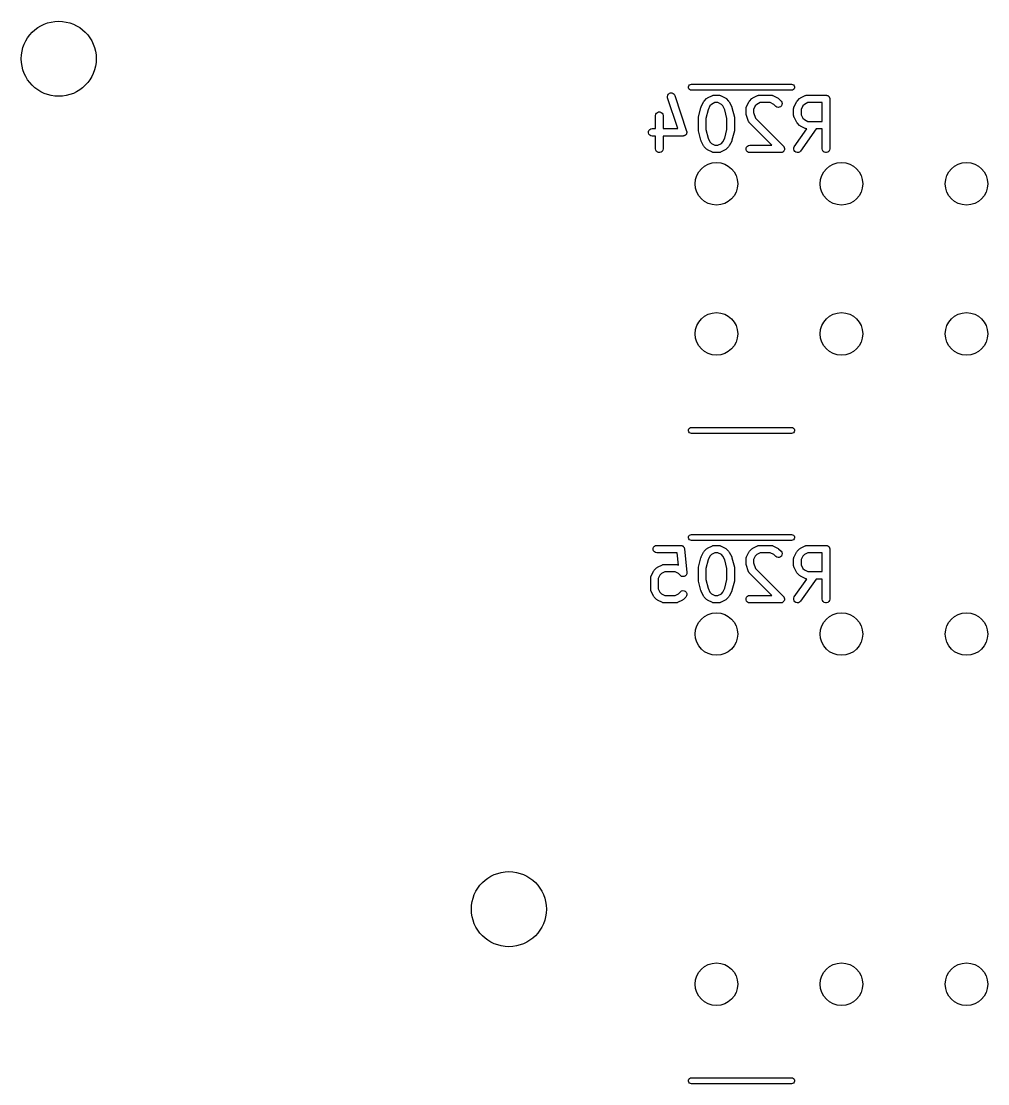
# Model space of a CAD drawing. Extents: x 25 to 326, y -201 to -21.
# Drawn here: x 28.6 to 47.92, y -177.99 to -156.75 of the extents above; entities that cross this region are included whole.
import ezdxf

# ---------------------------------------------------------------- set-up
doc = ezdxf.new("R2010")
doc.units = 0
doc.header["$MEASUREMENT"] = 0
doc.layers.add('BLACK', color=7, linetype='CONTINUOUS')

msp = doc.modelspace()

# ---------------------------------------------------------------- linework, layer by layer
at = {"layer": 'Black'}
for p, q in [((41.948, -158.04), (41.9614, -158.024)), ((41.9614, -158.024), (41.9795, -158.014)), ((41.9795, -158.014), (42, -158.01)), ((42, -158.01), (44, -158.01)), ((44, -158.01), (44.0205, -158.014)), ((44.0205, -158.014), (44.0386, -158.024)), ((44.0386, -158.024), (44.052, -158.04)), ((41.5203, -158.253), (41.5255, -158.227)), ((41.5255, -158.227), (41.5391, -158.205)), ((41.5391, -158.205), (41.5595, -158.189)), ((41.5595, -158.189), (41.5842, -158.181)), ((41.5842, -158.181), (41.6103, -158.181)), ((41.6103, -158.181), (41.6345, -158.191)), ((41.6345, -158.191), (41.654, -158.208)), ((41.654, -158.208), (41.6664, -158.231)), ((41.6664, -158.231), (41.9045, -158.945)), ((41.9409, -158.06), (41.948, -158.04)), ((41.9409, -158.08), (41.9409, -158.06)), ((41.948, -158.1), (41.9409, -158.08)), ((41.9614, -158.116), (41.948, -158.1)), ((41.9795, -158.126), (41.9614, -158.116)), ((42, -158.13), (41.9795, -158.126)), ((44, -158.13), (42, -158.13)), ((42.3236, -158.283), (42.4188, -158.235)), ((42.4188, -158.235), (42.423, -158.234)), ((42.423, -158.234), (42.4267, -158.232)), ((42.4267, -158.232), (42.4354, -158.23)), ((42.4354, -158.23), (42.4438, -158.228)), ((42.4438, -158.228), (42.4481, -158.228)), ((42.4481, -158.228), (42.4524, -158.227)), ((42.4524, -158.227), (42.5476, -158.227)), ((42.5476, -158.227), (42.5519, -158.228)), ((42.5519, -158.228), (42.5562, -158.228)), ((42.5562, -158.228), (42.5646, -158.23)), ((42.5646, -158.23), (42.5733, -158.232)), ((42.5733, -158.232), (42.577, -158.234)), ((42.577, -158.234), (42.5812, -158.235)), ((42.5812, -158.235), (42.6764, -158.283)), ((43.2284, -158.283), (43.3236, -158.235)), ((43.3236, -158.235), (43.3277, -158.234)), ((43.3277, -158.234), (43.3315, -158.232)), ((43.3315, -158.232), (43.3401, -158.23)), ((43.3401, -158.23), (43.3486, -158.228)), ((43.3486, -158.228), (43.3529, -158.228)), ((43.3529, -158.228), (43.3571, -158.227)), ((43.3571, -158.227), (43.5952, -158.227)), ((43.5952, -158.227), (43.5995, -158.228)), ((43.5995, -158.228), (43.6038, -158.228)), ((43.6038, -158.228), (43.6122, -158.23)), ((43.6122, -158.23), (43.6209, -158.232)), ((43.6209, -158.232), (43.6246, -158.234)), ((43.6246, -158.234), (43.6288, -158.235)), ((43.6288, -158.235), (43.724, -158.283)), ((44.0205, -158.126), (44, -158.13)), ((44.0386, -158.116), (44.0205, -158.126)), ((44.052, -158.1), (44.0386, -158.116)), ((44.052, -158.04), (44.0591, -158.06)), ((44.0591, -158.08), (44.052, -158.1)), ((44.0591, -158.06), (44.0591, -158.08)), ((44.1807, -158.283), (44.276, -158.235)), ((44.276, -158.235), (44.2801, -158.234)), ((44.2801, -158.234), (44.2839, -158.232)), ((44.2839, -158.232), (44.2925, -158.23)), ((44.2925, -158.23), (44.3009, -158.228)), ((44.3009, -158.228), (44.3053, -158.228)), ((44.3053, -158.228), (44.3095, -158.227)), ((44.3095, -158.227), (44.6905, -158.227)), ((44.6905, -158.227), (44.6969, -158.229)), ((44.6969, -158.229), (44.7035, -158.229)), ((44.7035, -158.229), (44.7097, -158.231)), ((44.7097, -158.231), (44.7161, -158.232)), ((44.7161, -158.232), (44.7218, -158.235)), ((44.7218, -158.235), (44.728, -158.237)), ((44.728, -158.237), (44.733, -158.242)), ((41.5241, -158.278), (41.5203, -158.253)), ((41.7293, -158.894), (41.5241, -158.278)), ((42.1948, -158.459), (42.2424, -158.364)), ((42.2424, -158.364), (42.2496, -158.354)), ((42.2496, -158.354), (42.2565, -158.345)), ((42.2565, -158.345), (42.3041, -158.297)), ((42.3041, -158.297), (42.3139, -158.29)), ((42.3139, -158.29), (42.3236, -158.283)), ((42.3712, -158.442), (42.3327, -158.519)), ((42.4016, -158.412), (42.3712, -158.442)), ((42.4701, -158.377), (42.4016, -158.412)), ((42.5299, -158.377), (42.4701, -158.377)), ((42.5984, -158.412), (42.5299, -158.377)), ((42.6288, -158.442), (42.5984, -158.412)), ((42.6673, -158.519), (42.6288, -158.442)), ((42.6764, -158.283), (42.6861, -158.29)), ((42.6861, -158.29), (42.6959, -158.297)), ((42.6959, -158.297), (42.7435, -158.345)), ((42.7435, -158.345), (42.7504, -158.354)), ((42.7504, -158.354), (42.7576, -158.364)), ((42.7576, -158.364), (42.8052, -158.459)), ((43.0996, -158.459), (43.1472, -158.364)), ((43.1472, -158.364), (43.1544, -158.354)), ((43.1544, -158.354), (43.1613, -158.345)), ((43.1613, -158.345), (43.2089, -158.297)), ((43.2089, -158.297), (43.2187, -158.29)), ((43.2187, -158.29), (43.2284, -158.283)), ((43.2759, -158.442), (43.2417, -158.511)), ((43.3063, -158.412), (43.2759, -158.442)), ((43.3748, -158.377), (43.3063, -158.412)), ((43.5775, -158.377), (43.3748, -158.377)), ((43.646, -158.412), (43.5775, -158.377)), ((43.6851, -158.451), (43.646, -158.412)), ((43.724, -158.283), (43.7337, -158.29)), ((43.7337, -158.29), (43.7435, -158.297)), ((43.7435, -158.297), (43.7911, -158.345)), ((43.7995, -158.441), (43.7811, -158.459)), ((43.7911, -158.345), (43.8061, -158.366)), ((43.8105, -158.417), (43.7995, -158.441)), ((43.8061, -158.366), (43.8128, -158.391)), ((43.8128, -158.391), (43.8105, -158.417)), ((44.052, -158.459), (44.0996, -158.364)), ((44.0996, -158.364), (44.1067, -158.354)), ((44.1067, -158.354), (44.1136, -158.345)), ((44.1136, -158.345), (44.1613, -158.297)), ((44.1613, -158.297), (44.1711, -158.29)), ((44.1711, -158.29), (44.1807, -158.283)), ((44.2283, -158.442), (44.194, -158.511)), ((44.2587, -158.412), (44.2283, -158.442)), ((44.3272, -158.377), (44.2587, -158.412)), ((44.6155, -158.377), (44.3272, -158.377)), ((44.6155, -158.751), (44.6155, -158.377)), ((44.733, -158.242), (44.7387, -158.245)), ((44.7387, -158.245), (44.7429, -158.25)), ((44.7429, -158.25), (44.7479, -158.254)), ((44.7479, -158.254), (44.7512, -158.26)), ((44.7512, -158.26), (44.7554, -158.265)), ((44.7554, -158.265), (44.7577, -158.271)), ((44.7577, -158.271), (44.761, -158.277)), ((44.761, -158.277), (44.7621, -158.283)), ((44.7621, -158.283), (44.7643, -158.289)), ((44.7643, -158.289), (44.7643, -158.296)), ((44.7643, -158.296), (44.7655, -158.302)), ((44.7655, -158.302), (44.7655, -159.302)), ((41.2821, -158.636), (41.2867, -158.61)), ((41.2821, -158.894), (41.2821, -158.636)), ((41.2867, -158.61), (41.2997, -158.588)), ((41.2997, -158.588), (41.3196, -158.571)), ((41.3196, -158.571), (41.3441, -158.562)), ((41.3441, -158.562), (41.3702, -158.562)), ((41.3702, -158.562), (41.3946, -158.571)), ((41.3946, -158.571), (41.4146, -158.588)), ((41.4146, -158.588), (41.4276, -158.61)), ((41.4276, -158.61), (41.4321, -158.636)), ((41.4321, -158.636), (41.4321, -158.894)), ((42.1415, -158.665), (42.1891, -158.475)), ((42.1891, -158.475), (42.1925, -158.467)), ((42.1925, -158.467), (42.1948, -158.459)), ((42.3327, -158.519), (42.2893, -158.693)), ((42.7107, -158.693), (42.6673, -158.519)), ((42.8052, -158.459), (42.8075, -158.467)), ((42.8075, -158.467), (42.8109, -158.475)), ((42.8109, -158.475), (42.8585, -158.665)), ((43.0917, -158.493), (43.0924, -158.489)), ((43.0917, -158.588), (43.0917, -158.493)), ((43.0938, -158.6), (43.0917, -158.588)), ((43.0922, -158.484), (43.0947, -158.476)), ((43.0924, -158.489), (43.0922, -158.484)), ((43.0955, -158.612), (43.0938, -158.6)), ((43.0947, -158.476), (43.0962, -158.467)), ((43.1431, -158.755), (43.0955, -158.612)), ((43.0962, -158.467), (43.0984, -158.463)), ((43.0984, -158.463), (43.0996, -158.459)), ((43.2417, -158.511), (43.2417, -158.576)), ((43.2417, -158.576), (43.2798, -158.69)), ((43.7064, -158.466), (43.6851, -158.451)), ((43.7316, -158.472), (43.7064, -158.466)), ((43.7575, -158.47), (43.7316, -158.472)), ((43.7811, -158.459), (43.7575, -158.47)), ((44.044, -158.493), (44.0448, -158.489)), ((44.044, -158.636), (44.044, -158.493)), ((44.0448, -158.64), (44.044, -158.636)), ((44.0445, -158.484), (44.047, -158.476)), ((44.0448, -158.489), (44.0445, -158.484)), ((44.0445, -158.644), (44.0448, -158.64)), ((44.047, -158.653), (44.0445, -158.644)), ((44.047, -158.476), (44.0486, -158.467)), ((44.0486, -158.661), (44.047, -158.653)), ((44.0486, -158.467), (44.0507, -158.463)), ((44.0507, -158.665), (44.0486, -158.661)), ((44.0507, -158.463), (44.052, -158.459)), ((44.194, -158.511), (44.194, -158.618)), ((44.194, -158.618), (44.2283, -158.687)), ((42.1393, -158.683), (42.1409, -158.674)), ((42.1393, -158.921), (42.1393, -158.683)), ((42.1409, -158.674), (42.1415, -158.665)), ((42.2893, -158.693), (42.2893, -158.912)), ((42.7107, -158.912), (42.7107, -158.693)), ((42.8585, -158.665), (42.8591, -158.674)), ((42.8591, -158.674), (42.8607, -158.683)), ((42.8607, -158.683), (42.8607, -158.921)), ((43.1452, -158.758), (43.1431, -158.755)), ((43.1463, -158.763), (43.1452, -158.758)), ((43.1514, -158.77), (43.1463, -158.763)), ((43.1555, -158.778), (43.1514, -158.77)), ((43.1588, -158.78), (43.1555, -158.778)), ((43.1613, -158.784), (43.1588, -158.78)), ((43.6046, -159.227), (43.1613, -158.784)), ((43.2798, -158.69), (43.8387, -159.249)), ((44.052, -158.669), (44.0507, -158.665)), ((44.0996, -158.764), (44.052, -158.669)), ((44.1067, -158.774), (44.0996, -158.764)), ((44.1136, -158.784), (44.1067, -158.774)), ((44.1613, -158.832), (44.1136, -158.784)), ((44.1711, -158.838), (44.1613, -158.832)), ((44.1807, -158.846), (44.1711, -158.838)), ((44.276, -158.893), (44.1807, -158.846)), ((44.2283, -158.687), (44.2587, -158.717)), ((44.2587, -158.717), (44.3272, -158.751)), ((44.3272, -158.751), (44.6155, -158.751)), ((41.1404, -158.956), (41.1493, -158.932)), ((41.1404, -158.982), (41.1404, -158.956)), ((41.1493, -159.007), (41.1404, -158.982)), ((41.1493, -158.932), (41.1661, -158.912)), ((41.1661, -159.027), (41.1493, -159.007)), ((41.1661, -158.912), (41.1886, -158.899)), ((41.1886, -159.04), (41.1661, -159.027)), ((41.1886, -158.899), (41.2143, -158.894)), ((41.2143, -159.044), (41.1886, -159.04)), ((41.2143, -158.894), (41.2821, -158.894)), ((41.2821, -159.044), (41.2143, -159.044)), ((41.2821, -159.302), (41.2821, -159.044)), ((41.4321, -158.894), (41.7293, -158.894)), ((41.8333, -159.044), (41.4321, -159.044)), ((41.4321, -159.044), (41.4321, -159.302)), ((41.8388, -159.043), (41.8333, -159.044)), ((41.8443, -159.043), (41.8388, -159.043)), ((41.8515, -159.041), (41.8443, -159.043)), ((41.859, -159.04), (41.8515, -159.041)), ((41.8638, -159.037), (41.859, -159.04)), ((41.869, -159.035), (41.8638, -159.037)), ((41.875, -159.03), (41.869, -159.035)), ((41.8815, -159.027), (41.875, -159.03)), ((41.8851, -159.022), (41.8815, -159.027)), ((41.8894, -159.019), (41.8851, -159.022)), ((41.8934, -159.012), (41.8894, -159.019)), ((41.8983, -159.007), (41.8934, -159.012)), ((41.9002, -159.001), (41.8983, -159.007)), ((41.9031, -158.997), (41.9002, -159.001)), ((41.9046, -158.989), (41.9031, -158.997)), ((41.9045, -158.945), (41.9053, -158.951)), ((41.9072, -158.982), (41.9046, -158.989)), ((41.9053, -158.951), (41.9072, -158.956)), ((41.9072, -158.956), (41.9072, -158.964)), ((41.9072, -158.964), (41.9083, -158.971)), ((41.9083, -158.971), (41.9072, -158.977)), ((41.9072, -158.977), (41.9072, -158.982)), ((42.1409, -158.93), (42.1393, -158.921)), ((42.1415, -158.94), (42.1409, -158.93)), ((42.1891, -159.13), (42.1415, -158.94)), ((42.2893, -158.912), (42.3327, -159.086)), ((42.3327, -159.086), (42.3712, -159.163)), ((42.6288, -159.163), (42.6673, -159.086)), ((42.6673, -159.086), (42.7107, -158.912)), ((42.8585, -158.94), (42.8109, -159.13)), ((42.8591, -158.93), (42.8585, -158.94)), ((42.8607, -158.921), (42.8591, -158.93)), ((44.0576, -159.259), (44.3085, -158.901)), ((44.4914, -158.901), (44.1805, -159.345)), ((44.2801, -158.895), (44.276, -158.893)), ((44.2839, -158.897), (44.2801, -158.895)), ((44.2925, -158.898), (44.2839, -158.897)), ((44.3009, -158.901), (44.2925, -158.898)), ((44.3053, -158.9), (44.3009, -158.901)), ((44.3085, -158.901), (44.3053, -158.9)), ((44.6155, -158.901), (44.4914, -158.901)), ((44.6155, -159.302), (44.6155, -158.901)), ((42.1925, -159.138), (42.1891, -159.13)), ((42.1948, -159.145), (42.1925, -159.138)), ((42.2424, -159.241), (42.1948, -159.145)), ((42.2496, -159.25), (42.2424, -159.241)), ((42.2565, -159.26), (42.2496, -159.25)), ((42.3041, -159.308), (42.2565, -159.26)), ((42.3712, -159.163), (42.4016, -159.193)), ((42.4016, -159.193), (42.4701, -159.227)), ((42.4701, -159.227), (42.5299, -159.227)), ((42.5299, -159.227), (42.5984, -159.193)), ((42.5984, -159.193), (42.6288, -159.163)), ((42.7435, -159.26), (42.6959, -159.308)), ((42.7504, -159.25), (42.7435, -159.26)), ((42.7576, -159.241), (42.7504, -159.25)), ((42.8052, -159.145), (42.7576, -159.241)), ((42.8075, -159.138), (42.8052, -159.145)), ((42.8109, -159.13), (42.8075, -159.138)), ((43.0928, -159.289), (43.1017, -159.265)), ((43.0928, -159.315), (43.0928, -159.289)), ((43.1017, -159.265), (43.1185, -159.245)), ((43.1185, -159.245), (43.141, -159.232)), ((43.141, -159.232), (43.1667, -159.227)), ((43.1667, -159.227), (43.6046, -159.227)), ((43.8387, -159.249), (43.8444, -159.257)), ((43.8444, -159.257), (43.8507, -159.265)), ((43.8507, -159.265), (43.8518, -159.268)), ((43.8518, -159.268), (43.8537, -159.271)), ((43.8537, -159.271), (43.8562, -159.28)), ((43.8562, -159.28), (43.8596, -159.289)), ((43.8596, -159.289), (43.8596, -159.293)), ((43.8596, -159.293), (43.8604, -159.296)), ((43.8604, -159.296), (43.8596, -159.306)), ((44.0443, -159.309), (44.0466, -159.283)), ((44.0466, -159.283), (44.0576, -159.259)), ((41.2867, -159.328), (41.2821, -159.302)), ((41.2997, -159.351), (41.2867, -159.328)), ((41.3196, -159.367), (41.2997, -159.351)), ((41.3441, -159.376), (41.3196, -159.367)), ((41.3702, -159.376), (41.3441, -159.376)), ((41.3946, -159.367), (41.3702, -159.376)), ((41.4146, -159.351), (41.3946, -159.367)), ((41.4276, -159.328), (41.4146, -159.351)), ((41.4321, -159.302), (41.4276, -159.328)), ((42.3139, -159.315), (42.3041, -159.308)), ((42.3236, -159.322), (42.3139, -159.315)), ((42.4188, -159.369), (42.3236, -159.322)), ((42.423, -159.371), (42.4188, -159.369)), ((42.4267, -159.373), (42.423, -159.371)), ((42.4354, -159.374), (42.4267, -159.373)), ((42.4438, -159.377), (42.4354, -159.374)), ((42.4481, -159.377), (42.4438, -159.377)), ((42.4524, -159.377), (42.4481, -159.377)), ((42.5476, -159.377), (42.4524, -159.377)), ((42.5519, -159.377), (42.5476, -159.377)), ((42.5562, -159.377), (42.5519, -159.377)), ((42.5646, -159.374), (42.5562, -159.377)), ((42.5733, -159.373), (42.5646, -159.374)), ((42.577, -159.371), (42.5733, -159.373)), ((42.5812, -159.369), (42.577, -159.371)), ((42.6764, -159.322), (42.5812, -159.369)), ((42.6861, -159.315), (42.6764, -159.322)), ((42.6959, -159.308), (42.6861, -159.315)), ((43.1017, -159.34), (43.0928, -159.315)), ((43.1185, -159.36), (43.1017, -159.34)), ((43.141, -159.373), (43.1185, -159.36)), ((43.1667, -159.377), (43.141, -159.373)), ((43.7857, -159.377), (43.1667, -159.377)), ((43.7954, -159.376), (43.7857, -159.377)), ((43.8051, -159.375), (43.7954, -159.376)), ((43.8081, -159.373), (43.8051, -159.375)), ((43.8114, -159.373), (43.8081, -159.373)), ((43.8198, -159.368), (43.8114, -159.373)), ((43.8287, -159.364), (43.8198, -159.368)), ((43.8311, -159.361), (43.8287, -159.364)), ((43.8339, -159.36), (43.8311, -159.361)), ((43.8402, -159.352), (43.8339, -159.36)), ((43.8472, -159.345), (43.8402, -159.352)), ((43.8485, -159.342), (43.8472, -159.345)), ((43.8507, -159.34), (43.8485, -159.342)), ((43.854, -159.331), (43.8507, -159.34)), ((43.8582, -159.322), (43.854, -159.331)), ((43.8584, -159.319), (43.8582, -159.322)), ((43.8596, -159.315), (43.8584, -159.319)), ((43.8596, -159.306), (43.8596, -159.315)), ((44.0511, -159.334), (44.0443, -159.309)), ((44.066, -159.355), (44.0511, -159.334)), ((44.0874, -159.37), (44.066, -159.355)), ((44.1125, -159.377), (44.0874, -159.37)), ((44.1385, -159.375), (44.1125, -159.377)), ((44.1621, -159.364), (44.1385, -159.375)), ((44.1805, -159.345), (44.1621, -159.364)), ((44.62, -159.328), (44.6155, -159.302)), ((44.633, -159.351), (44.62, -159.328)), ((44.653, -159.367), (44.633, -159.351)), ((44.6775, -159.376), (44.653, -159.367)), ((44.7035, -159.376), (44.6775, -159.376)), ((44.728, -159.367), (44.7035, -159.376)), ((44.7479, -159.351), (44.728, -159.367)), ((44.761, -159.328), (44.7479, -159.351)), ((44.7655, -159.302), (44.761, -159.328)), ((41.9409, -164.92), (41.948, -164.9)), ((41.9409, -164.94), (41.9409, -164.92)), ((41.948, -164.96), (41.9409, -164.94)), ((41.948, -164.9), (41.9614, -164.884)), ((41.9614, -164.976), (41.948, -164.96)), ((41.9614, -164.884), (41.9795, -164.874)), ((41.9795, -164.986), (41.9614, -164.976)), ((41.9795, -164.874), (42, -164.87)), ((42, -164.99), (41.9795, -164.986)), ((42, -164.87), (44, -164.87)), ((44, -164.99), (42, -164.99)), ((44, -164.87), (44.0205, -164.874)), ((44.0205, -164.986), (44, -164.99)), ((44.0205, -164.874), (44.0386, -164.884)), ((44.0386, -164.976), (44.0205, -164.986)), ((44.0386, -164.884), (44.052, -164.9)), ((44.052, -164.96), (44.0386, -164.976)), ((44.052, -164.9), (44.0591, -164.92)), ((44.0591, -164.94), (44.052, -164.96)), ((44.0591, -164.92), (44.0591, -164.94)), ((41.9409, -167.06), (41.948, -167.04)), ((41.9409, -167.08), (41.9409, -167.06)), ((41.948, -167.1), (41.9409, -167.08)), ((41.948, -167.04), (41.9614, -167.024)), ((41.9614, -167.116), (41.948, -167.1)), ((41.9614, -167.024), (41.9795, -167.014)), ((41.9795, -167.126), (41.9614, -167.116)), ((41.9795, -167.014), (42, -167.01)), ((42, -167.13), (41.9795, -167.126)), ((42, -167.01), (44, -167.01)), ((44, -167.13), (42, -167.13)), ((44, -167.01), (44.0205, -167.014)), ((44.0205, -167.126), (44, -167.13)), ((44.0205, -167.014), (44.0386, -167.024)), ((44.0386, -167.116), (44.0205, -167.126)), ((44.0386, -167.024), (44.052, -167.04)), ((44.052, -167.1), (44.0386, -167.116)), ((44.052, -167.04), (44.0591, -167.06)), ((44.0591, -167.08), (44.052, -167.1)), ((44.0591, -167.06), (44.0591, -167.08)), ((41.2357, -167.289), (41.2446, -167.265)), ((41.2357, -167.315), (41.2357, -167.289)), ((41.2446, -167.34), (41.2357, -167.315)), ((41.2446, -167.265), (41.2613, -167.245)), ((41.2613, -167.36), (41.2446, -167.34)), ((41.2613, -167.245), (41.2839, -167.232)), ((41.2839, -167.373), (41.2613, -167.36)), ((41.2839, -167.232), (41.3095, -167.227)), ((41.3095, -167.227), (41.7857, -167.227)), ((41.7857, -167.227), (41.7885, -167.228)), ((41.7885, -167.228), (41.7913, -167.228)), ((41.7913, -167.228), (41.8013, -167.23)), ((41.8013, -167.23), (41.8114, -167.232)), ((41.8114, -167.232), (41.8138, -167.233)), ((41.8138, -167.233), (41.8166, -167.234)), ((41.8166, -167.234), (41.825, -167.24)), ((41.825, -167.24), (41.8339, -167.245)), ((41.8339, -167.245), (41.8357, -167.247)), ((41.8357, -167.247), (41.8381, -167.249)), ((41.8381, -167.249), (41.8441, -167.257)), ((41.8441, -167.257), (41.8507, -167.265)), ((41.8507, -167.265), (41.8516, -167.268)), ((41.8516, -167.268), (41.8533, -167.27)), ((41.8533, -167.27), (41.8561, -167.28)), ((41.8561, -167.28), (41.8596, -167.289)), ((41.8596, -167.289), (41.8596, -167.292)), ((41.8596, -167.292), (41.8603, -167.295)), ((41.8603, -167.295), (41.908, -167.771)), ((42.1948, -167.459), (42.2424, -167.364)), ((42.2424, -167.364), (42.2496, -167.354)), ((42.2496, -167.354), (42.2565, -167.345)), ((42.2565, -167.345), (42.3041, -167.297)), ((42.3041, -167.297), (42.3139, -167.29)), ((42.3139, -167.29), (42.3236, -167.283)), ((42.3236, -167.283), (42.4188, -167.235)), ((42.4188, -167.235), (42.423, -167.234)), ((42.423, -167.234), (42.4267, -167.232)), ((42.4267, -167.232), (42.4354, -167.23)), ((42.4354, -167.23), (42.4438, -167.228)), ((42.4438, -167.228), (42.4481, -167.228)), ((42.4481, -167.228), (42.4524, -167.227)), ((42.4524, -167.227), (42.5476, -167.227)), ((42.5476, -167.227), (42.5519, -167.228)), ((42.5519, -167.228), (42.5562, -167.228)), ((42.5562, -167.228), (42.5646, -167.23)), ((42.5646, -167.23), (42.5733, -167.232)), ((42.5733, -167.232), (42.577, -167.234)), ((42.577, -167.234), (42.5812, -167.235)), ((42.5812, -167.235), (42.6764, -167.283)), ((42.6764, -167.283), (42.6861, -167.29)), ((42.6861, -167.29), (42.6959, -167.297)), ((42.6959, -167.297), (42.7435, -167.345)), ((42.7435, -167.345), (42.7504, -167.354)), ((42.7504, -167.354), (42.7576, -167.364)), ((42.7576, -167.364), (42.8052, -167.459)), ((43.0996, -167.459), (43.1472, -167.364)), ((43.1472, -167.364), (43.1544, -167.354)), ((43.1544, -167.354), (43.1613, -167.345)), ((43.1613, -167.345), (43.2089, -167.297)), ((43.2089, -167.297), (43.2187, -167.29)), ((43.2187, -167.29), (43.2284, -167.283)), ((43.2284, -167.283), (43.3236, -167.235)), ((43.3236, -167.235), (43.3277, -167.234)), ((43.3277, -167.234), (43.3315, -167.232)), ((43.3315, -167.232), (43.3401, -167.23)), ((43.3401, -167.23), (43.3486, -167.228)), ((43.3486, -167.228), (43.3529, -167.228)), ((43.3529, -167.228), (43.3571, -167.227)), ((43.3571, -167.227), (43.5952, -167.227)), ((43.5952, -167.227), (43.5995, -167.228)), ((43.5995, -167.228), (43.6038, -167.228)), ((43.6038, -167.228), (43.6122, -167.23)), ((43.6122, -167.23), (43.6209, -167.232)), ((43.6209, -167.232), (43.6246, -167.234)), ((43.6246, -167.234), (43.6288, -167.235)), ((43.6288, -167.235), (43.724, -167.283)), ((43.724, -167.283), (43.7337, -167.29)), ((43.7337, -167.29), (43.7435, -167.297)), ((43.7435, -167.297), (43.7911, -167.345)), ((43.7911, -167.345), (43.8061, -167.366)), ((43.8061, -167.366), (43.8128, -167.391)), ((44.052, -167.459), (44.0996, -167.364)), ((44.0996, -167.364), (44.1067, -167.354)), ((44.1067, -167.354), (44.1136, -167.345)), ((44.1136, -167.345), (44.1613, -167.297)), ((44.1613, -167.297), (44.1711, -167.29)), ((44.1711, -167.29), (44.1807, -167.283)), ((44.1807, -167.283), (44.276, -167.235)), ((44.276, -167.235), (44.2801, -167.234)), ((44.2801, -167.234), (44.2839, -167.232)), ((44.2839, -167.232), (44.2925, -167.23)), ((44.2925, -167.23), (44.3009, -167.228)), ((44.3009, -167.228), (44.3053, -167.228)), ((44.3053, -167.228), (44.3095, -167.227)), ((44.3095, -167.227), (44.6905, -167.227)), ((44.6905, -167.227), (44.6969, -167.229)), ((44.6969, -167.229), (44.7035, -167.229)), ((44.7035, -167.229), (44.7097, -167.231)), ((44.7097, -167.231), (44.7161, -167.232)), ((44.7161, -167.232), (44.7218, -167.235)), ((44.7218, -167.235), (44.728, -167.237)), ((44.728, -167.237), (44.733, -167.242)), ((44.733, -167.242), (44.7387, -167.245)), ((44.7387, -167.245), (44.7429, -167.25)), ((44.7429, -167.25), (44.7479, -167.254)), ((44.7479, -167.254), (44.7512, -167.26)), ((44.7512, -167.26), (44.7554, -167.265)), ((44.7554, -167.265), (44.7577, -167.271)), ((44.7577, -167.271), (44.761, -167.277)), ((44.761, -167.277), (44.7621, -167.283)), ((44.7621, -167.283), (44.7643, -167.289)), ((44.7643, -167.289), (44.7643, -167.296)), ((44.7643, -167.296), (44.7655, -167.302)), ((44.7655, -167.302), (44.7655, -168.302)), ((41.3095, -167.377), (41.2839, -167.373)), ((41.7178, -167.377), (41.3095, -167.377)), ((41.7427, -167.626), (41.7178, -167.377)), ((42.1415, -167.665), (42.1891, -167.475)), ((42.1891, -167.475), (42.1925, -167.467)), ((42.1925, -167.467), (42.1948, -167.459)), ((42.3327, -167.519), (42.2893, -167.693)), ((42.3712, -167.442), (42.3327, -167.519)), ((42.4016, -167.412), (42.3712, -167.442)), ((42.4701, -167.377), (42.4016, -167.412)), ((42.5299, -167.377), (42.4701, -167.377)), ((42.5984, -167.412), (42.5299, -167.377)), ((42.6288, -167.442), (42.5984, -167.412)), ((42.6673, -167.519), (42.6288, -167.442)), ((42.7107, -167.693), (42.6673, -167.519)), ((42.8052, -167.459), (42.8075, -167.467)), ((42.8075, -167.467), (42.8109, -167.475)), ((42.8109, -167.475), (42.8585, -167.665)), ((43.0917, -167.493), (43.0924, -167.489)), ((43.0917, -167.588), (43.0917, -167.493)), ((43.0922, -167.484), (43.0947, -167.476)), ((43.0924, -167.489), (43.0922, -167.484)), ((43.0947, -167.476), (43.0962, -167.467)), ((43.0962, -167.467), (43.0984, -167.463)), ((43.0984, -167.463), (43.0996, -167.459)), ((43.2759, -167.442), (43.2417, -167.511)), ((43.2417, -167.511), (43.2417, -167.576)), ((43.2417, -167.576), (43.2798, -167.69)), ((43.3063, -167.412), (43.2759, -167.442)), ((43.3748, -167.377), (43.3063, -167.412)), ((43.5775, -167.377), (43.3748, -167.377)), ((43.646, -167.412), (43.5775, -167.377)), ((43.6851, -167.451), (43.646, -167.412)), ((43.7064, -167.466), (43.6851, -167.451)), ((43.7316, -167.472), (43.7064, -167.466)), ((43.7575, -167.47), (43.7316, -167.472)), ((43.7811, -167.459), (43.7575, -167.47)), ((43.7995, -167.441), (43.7811, -167.459)), ((43.8105, -167.417), (43.7995, -167.441)), ((43.8128, -167.391), (43.8105, -167.417)), ((44.044, -167.493), (44.0448, -167.489)), ((44.044, -167.636), (44.044, -167.493)), ((44.0445, -167.484), (44.047, -167.476)), ((44.0448, -167.489), (44.0445, -167.484)), ((44.047, -167.476), (44.0486, -167.467)), ((44.0486, -167.467), (44.0507, -167.463)), ((44.0507, -167.463), (44.052, -167.459)), ((44.2283, -167.442), (44.194, -167.511)), ((44.194, -167.511), (44.194, -167.618)), ((44.2587, -167.412), (44.2283, -167.442)), ((44.3272, -167.377), (44.2587, -167.412)), ((44.6155, -167.377), (44.3272, -167.377)), ((44.6155, -167.751), (44.6155, -167.377)), ((41.1948, -167.84), (41.2424, -167.745)), ((41.2424, -167.745), (41.2496, -167.735)), ((41.2496, -167.735), (41.2565, -167.726)), ((41.2565, -167.726), (41.3041, -167.678)), ((41.3041, -167.678), (41.3139, -167.671)), ((41.3139, -167.671), (41.3236, -167.664)), ((41.3236, -167.664), (41.4188, -167.616)), ((41.4016, -167.793), (41.3712, -167.823)), ((41.4701, -167.758), (41.4016, -167.793)), ((41.4188, -167.616), (41.423, -167.615)), ((41.423, -167.615), (41.4267, -167.613)), ((41.4267, -167.613), (41.4354, -167.611)), ((41.4354, -167.611), (41.4438, -167.609)), ((41.4438, -167.609), (41.4481, -167.609)), ((41.4481, -167.609), (41.4524, -167.608)), ((41.4524, -167.608), (41.6905, -167.608)), ((41.6728, -167.758), (41.4701, -167.758)), ((41.7413, -167.793), (41.6728, -167.758)), ((41.6905, -167.608), (41.6947, -167.609)), ((41.6947, -167.609), (41.699, -167.609)), ((41.699, -167.609), (41.7075, -167.611)), ((41.7075, -167.611), (41.7161, -167.613)), ((41.7161, -167.613), (41.7199, -167.615)), ((41.7199, -167.615), (41.724, -167.616)), ((41.724, -167.616), (41.7427, -167.626)), ((41.7803, -167.832), (41.7413, -167.793)), ((41.907, -167.784), (41.906, -167.797)), ((41.908, -167.772), (41.907, -167.784)), ((41.908, -167.771), (41.9079, -167.772)), ((41.9079, -167.772), (41.908, -167.772)), ((42.1393, -167.683), (42.1409, -167.674)), ((42.1393, -167.921), (42.1393, -167.683)), ((42.1409, -167.674), (42.1415, -167.665)), ((42.2893, -167.693), (42.2893, -167.912)), ((42.7107, -167.912), (42.7107, -167.693)), ((42.8585, -167.665), (42.8591, -167.674)), ((42.8591, -167.674), (42.8607, -167.683)), ((42.8607, -167.683), (42.8607, -167.921)), ((43.0938, -167.6), (43.0917, -167.588)), ((43.0955, -167.612), (43.0938, -167.6)), ((43.1431, -167.755), (43.0955, -167.612)), ((43.1452, -167.758), (43.1431, -167.755)), ((43.1463, -167.763), (43.1452, -167.758)), ((43.1514, -167.77), (43.1463, -167.763)), ((43.1555, -167.778), (43.1514, -167.77)), ((43.1588, -167.78), (43.1555, -167.778)), ((43.1613, -167.784), (43.1588, -167.78)), ((43.6046, -168.227), (43.1613, -167.784)), ((43.2798, -167.69), (43.8387, -168.249)), ((44.0448, -167.64), (44.044, -167.636)), ((44.0445, -167.644), (44.0448, -167.64)), ((44.047, -167.653), (44.0445, -167.644)), ((44.0486, -167.661), (44.047, -167.653)), ((44.0507, -167.665), (44.0486, -167.661)), ((44.052, -167.669), (44.0507, -167.665)), ((44.0996, -167.764), (44.052, -167.669)), ((44.1067, -167.774), (44.0996, -167.764)), ((44.1136, -167.784), (44.1067, -167.774)), ((44.1613, -167.832), (44.1136, -167.784)), ((44.194, -167.618), (44.2283, -167.687)), ((44.2283, -167.687), (44.2587, -167.717)), ((44.2587, -167.717), (44.3272, -167.751)), ((44.3272, -167.751), (44.6155, -167.751)), ((41.1869, -167.874), (41.1877, -167.87)), ((41.1869, -168.112), (41.1869, -167.874)), ((41.1874, -167.865), (41.1899, -167.857)), ((41.1877, -167.87), (41.1874, -167.865)), ((41.1899, -167.857), (41.1914, -167.848)), ((41.1914, -167.848), (41.1936, -167.844)), ((41.1936, -167.844), (41.1948, -167.84)), ((41.3712, -167.823), (41.3369, -167.892)), ((41.3369, -167.892), (41.3369, -168.094)), ((41.7807, -167.832), (41.7803, -167.832)), ((41.781, -167.832), (41.7807, -167.832)), ((41.7914, -167.839), (41.781, -167.832)), ((41.8016, -167.847), (41.7914, -167.839)), ((41.8021, -167.847), (41.8016, -167.847)), ((41.8025, -167.847), (41.8021, -167.847)), ((41.8147, -167.85), (41.8025, -167.847)), ((41.8268, -167.853), (41.8147, -167.85)), ((41.8273, -167.853), (41.8268, -167.853)), ((41.8277, -167.853), (41.8273, -167.853)), ((41.8403, -167.852), (41.8277, -167.853)), ((41.8527, -167.851), (41.8403, -167.852)), ((41.8532, -167.851), (41.8527, -167.851)), ((41.8536, -167.851), (41.8532, -167.851)), ((41.865, -167.845), (41.8536, -167.851)), ((41.8764, -167.84), (41.865, -167.845)), ((41.8767, -167.84), (41.8764, -167.84)), ((41.8771, -167.839), (41.8767, -167.84)), ((41.8859, -167.83), (41.8771, -167.839)), ((41.8948, -167.822), (41.8859, -167.83)), ((41.895, -167.821), (41.8948, -167.822)), ((41.8953, -167.821), (41.895, -167.821)), ((41.9005, -167.809), (41.8953, -167.821)), ((41.9058, -167.798), (41.9005, -167.809)), ((41.906, -167.797), (41.9058, -167.798)), ((41.9058, -167.798), (41.9058, -167.798)), ((42.1409, -167.93), (42.1393, -167.921)), ((42.1415, -167.94), (42.1409, -167.93)), ((42.1891, -168.13), (42.1415, -167.94)), ((42.2893, -167.912), (42.3327, -168.086)), ((42.6673, -168.086), (42.7107, -167.912)), ((42.8585, -167.94), (42.8109, -168.13)), ((42.8591, -167.93), (42.8585, -167.94)), ((42.8607, -167.921), (42.8591, -167.93)), ((44.0576, -168.259), (44.3085, -167.901)), ((44.1711, -167.838), (44.1613, -167.832)), ((44.1807, -167.846), (44.1711, -167.838)), ((44.4914, -167.901), (44.1805, -168.345)), ((44.276, -167.893), (44.1807, -167.846)), ((44.2801, -167.895), (44.276, -167.893)), ((44.2839, -167.897), (44.2801, -167.895)), ((44.2925, -167.898), (44.2839, -167.897)), ((44.3009, -167.901), (44.2925, -167.898)), ((44.3053, -167.9), (44.3009, -167.901)), ((44.3085, -167.901), (44.3053, -167.9)), ((44.6155, -167.901), (44.4914, -167.901)), ((44.6155, -168.302), (44.6155, -167.901)), ((41.1877, -168.116), (41.1869, -168.112)), ((41.1874, -168.12), (41.1877, -168.116)), ((41.1899, -168.129), (41.1874, -168.12)), ((41.1914, -168.138), (41.1899, -168.129)), ((41.1936, -168.141), (41.1914, -168.138)), ((41.1948, -168.145), (41.1936, -168.141)), ((41.2424, -168.241), (41.1948, -168.145)), ((41.3369, -168.094), (41.3712, -168.163)), ((41.3712, -168.163), (41.4016, -168.193)), ((41.4016, -168.193), (41.4701, -168.227)), ((41.6728, -168.227), (41.7413, -168.193)), ((41.7413, -168.193), (41.7803, -168.154)), ((41.7803, -168.154), (41.8016, -168.139)), ((41.8016, -168.139), (41.8268, -168.132)), ((41.8268, -168.132), (41.8527, -168.135)), ((41.8527, -168.135), (41.8764, -168.146)), ((41.8764, -168.146), (41.8948, -168.164)), ((41.8948, -168.164), (41.9058, -168.188)), ((41.908, -168.214), (41.9013, -168.239)), ((41.9058, -168.188), (41.908, -168.214)), ((42.1925, -168.138), (42.1891, -168.13)), ((42.1948, -168.145), (42.1925, -168.138)), ((42.2424, -168.241), (42.1948, -168.145)), ((42.3327, -168.086), (42.3712, -168.163)), ((42.3712, -168.163), (42.4016, -168.193)), ((42.4016, -168.193), (42.4701, -168.227)), ((42.5299, -168.227), (42.5984, -168.193)), ((42.5984, -168.193), (42.6288, -168.163)), ((42.6288, -168.163), (42.6673, -168.086)), ((42.8052, -168.145), (42.7576, -168.241)), ((42.8075, -168.138), (42.8052, -168.145)), ((42.8109, -168.13), (42.8075, -168.138)), ((41.2496, -168.25), (41.2424, -168.241)), ((41.2565, -168.26), (41.2496, -168.25)), ((41.3041, -168.308), (41.2565, -168.26)), ((41.3139, -168.315), (41.3041, -168.308)), ((41.3236, -168.322), (41.3139, -168.315)), ((41.4188, -168.369), (41.3236, -168.322)), ((41.423, -168.371), (41.4188, -168.369)), ((41.4267, -168.373), (41.423, -168.371)), ((41.4354, -168.374), (41.4267, -168.373)), ((41.4438, -168.377), (41.4354, -168.374)), ((41.4481, -168.377), (41.4438, -168.377)), ((41.4524, -168.377), (41.4481, -168.377)), ((41.6905, -168.377), (41.4524, -168.377)), ((41.4701, -168.227), (41.6728, -168.227)), ((41.6947, -168.377), (41.6905, -168.377)), ((41.699, -168.377), (41.6947, -168.377)), ((41.7075, -168.374), (41.699, -168.377)), ((41.7161, -168.373), (41.7075, -168.374)), ((41.7199, -168.371), (41.7161, -168.373)), ((41.724, -168.369), (41.7199, -168.371)), ((41.8193, -168.322), (41.724, -168.369)), ((41.8289, -168.315), (41.8193, -168.322)), ((41.8387, -168.308), (41.8289, -168.315)), ((41.8864, -168.26), (41.8387, -168.308)), ((41.9013, -168.239), (41.8864, -168.26)), ((42.2496, -168.25), (42.2424, -168.241)), ((42.2565, -168.26), (42.2496, -168.25)), ((42.3041, -168.308), (42.2565, -168.26)), ((42.3139, -168.315), (42.3041, -168.308)), ((42.3236, -168.322), (42.3139, -168.315)), ((42.4188, -168.369), (42.3236, -168.322)), ((42.423, -168.371), (42.4188, -168.369)), ((42.4267, -168.373), (42.423, -168.371)), ((42.4354, -168.374), (42.4267, -168.373)), ((42.4438, -168.377), (42.4354, -168.374)), ((42.4481, -168.377), (42.4438, -168.377)), ((42.4524, -168.377), (42.4481, -168.377)), ((42.5476, -168.377), (42.4524, -168.377)), ((42.4701, -168.227), (42.5299, -168.227)), ((42.5519, -168.377), (42.5476, -168.377)), ((42.5562, -168.377), (42.5519, -168.377)), ((42.5646, -168.374), (42.5562, -168.377)), ((42.5733, -168.373), (42.5646, -168.374)), ((42.577, -168.371), (42.5733, -168.373)), ((42.5812, -168.369), (42.577, -168.371)), ((42.6764, -168.322), (42.5812, -168.369)), ((42.6861, -168.315), (42.6764, -168.322)), ((42.6959, -168.308), (42.6861, -168.315)), ((42.7435, -168.26), (42.6959, -168.308)), ((42.7504, -168.25), (42.7435, -168.26)), ((42.7576, -168.241), (42.7504, -168.25)), ((43.0928, -168.289), (43.1017, -168.265)), ((43.0928, -168.315), (43.0928, -168.289)), ((43.1017, -168.34), (43.0928, -168.315)), ((43.1017, -168.265), (43.1185, -168.245)), ((43.1185, -168.36), (43.1017, -168.34)), ((43.1185, -168.245), (43.141, -168.232)), ((43.141, -168.373), (43.1185, -168.36)), ((43.141, -168.232), (43.1667, -168.227)), ((43.1667, -168.377), (43.141, -168.373)), ((43.1667, -168.227), (43.6046, -168.227)), ((43.7857, -168.377), (43.1667, -168.377)), ((43.7954, -168.376), (43.7857, -168.377)), ((43.8051, -168.375), (43.7954, -168.376)), ((43.8081, -168.373), (43.8051, -168.375)), ((43.8114, -168.373), (43.8081, -168.373)), ((43.8198, -168.368), (43.8114, -168.373)), ((43.8287, -168.364), (43.8198, -168.368)), ((43.8311, -168.361), (43.8287, -168.364)), ((43.8339, -168.36), (43.8311, -168.361)), ((43.8402, -168.352), (43.8339, -168.36)), ((43.8387, -168.249), (43.8444, -168.257)), ((43.8472, -168.345), (43.8402, -168.352)), ((43.8444, -168.257), (43.8507, -168.265)), ((43.8485, -168.342), (43.8472, -168.345)), ((43.8507, -168.34), (43.8485, -168.342)), ((43.8507, -168.265), (43.8518, -168.268)), ((43.854, -168.331), (43.8507, -168.34)), ((43.8518, -168.268), (43.8537, -168.271)), ((43.8537, -168.271), (43.8562, -168.28)), ((43.8582, -168.322), (43.854, -168.331)), ((43.8562, -168.28), (43.8596, -168.289)), ((43.8584, -168.319), (43.8582, -168.322)), ((43.8596, -168.315), (43.8584, -168.319)), ((43.8596, -168.289), (43.8596, -168.293)), ((43.8596, -168.293), (43.8604, -168.296)), ((43.8604, -168.296), (43.8596, -168.306)), ((43.8596, -168.306), (43.8596, -168.315)), ((44.0443, -168.309), (44.0466, -168.283)), ((44.0511, -168.334), (44.0443, -168.309)), ((44.0466, -168.283), (44.0576, -168.259)), ((44.066, -168.355), (44.0511, -168.334)), ((44.0874, -168.37), (44.066, -168.355)), ((44.1125, -168.377), (44.0874, -168.37)), ((44.1385, -168.375), (44.1125, -168.377)), ((44.1621, -168.364), (44.1385, -168.375)), ((44.1805, -168.345), (44.1621, -168.364)), ((44.62, -168.328), (44.6155, -168.302)), ((44.633, -168.351), (44.62, -168.328)), ((44.653, -168.367), (44.633, -168.351)), ((44.6775, -168.376), (44.653, -168.367)), ((44.7035, -168.376), (44.6775, -168.376)), ((44.728, -168.367), (44.7035, -168.376)), ((44.7479, -168.351), (44.728, -168.367)), ((44.761, -168.328), (44.7479, -168.351)), ((44.7655, -168.302), (44.761, -168.328)), ((41.9409, -177.92), (41.948, -177.9)), ((41.9409, -177.94), (41.9409, -177.92)), ((41.948, -177.96), (41.9409, -177.94)), ((41.948, -177.9), (41.9614, -177.884)), ((41.9614, -177.976), (41.948, -177.96)), ((41.9614, -177.884), (41.9795, -177.874)), ((41.9795, -177.986), (41.9614, -177.976)), ((41.9795, -177.874), (42, -177.87)), ((42, -177.99), (41.9795, -177.986)), ((42, -177.87), (44, -177.87)), ((44, -177.99), (42, -177.99)), ((44, -177.87), (44.0205, -177.874)), ((44.0205, -177.986), (44, -177.99)), ((44.0205, -177.874), (44.0386, -177.884)), ((44.0386, -177.976), (44.0205, -177.986)), ((44.0386, -177.884), (44.052, -177.9)), ((44.052, -177.96), (44.0386, -177.976)), ((44.052, -177.9), (44.0591, -177.92)), ((44.0591, -177.94), (44.052, -177.96)), ((44.0591, -177.92), (44.0591, -177.94))]:
    msp.add_line(p, q, dxfattribs=at)
for centre, radius in [((29.35, -157.5), 0.75), ((42.5, -160), 0.425), ((45, -160), 0.425), ((47.5, -160), 0.425), ((42.5, -163), 0.425), ((45, -163), 0.425), ((47.5, -163), 0.425), ((42.5, -169), 0.425), ((45, -169), 0.425), ((47.5, -169), 0.425), ((38.35, -174.5), 0.75), ((42.5, -176), 0.425), ((45, -176), 0.425), ((47.5, -176), 0.425)]:
    msp.add_circle(centre, radius, dxfattribs=at)

doc.saveas('drawing.dxf')
